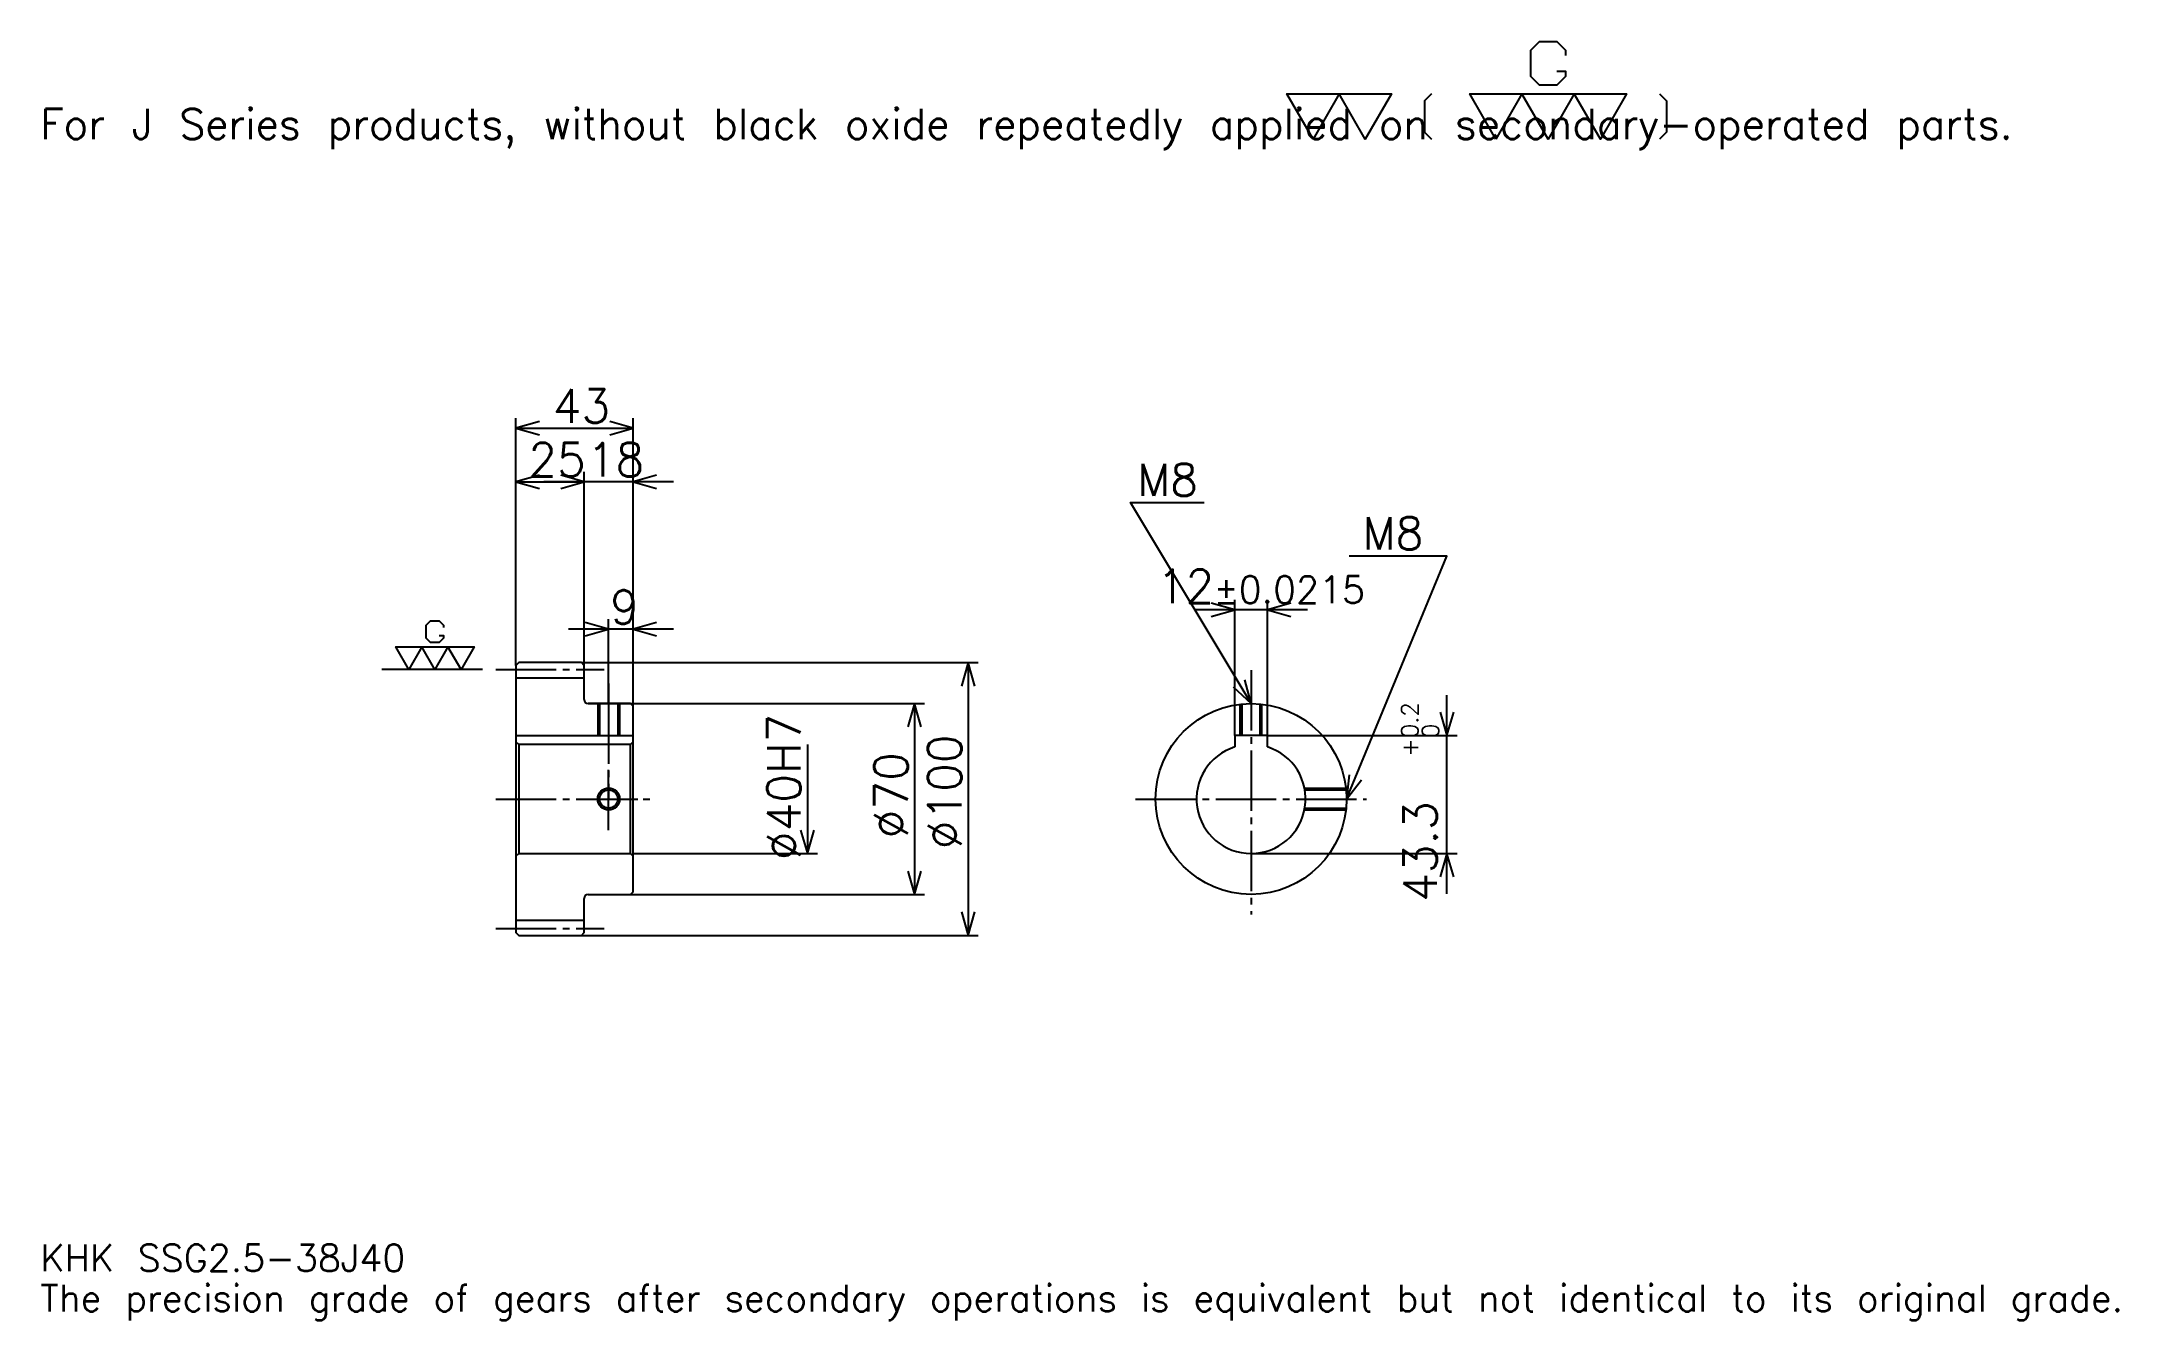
# Model space of a CAD drawing. Extents: x 25 to 787, y 9 to 478.
import ezdxf

# ---------------------------------------------------------------- set-up
doc = ezdxf.new("R2010")
doc.units = 0
doc.linetypes.add('DASHDOT', pattern=[29.478262, 22.108696, -2.456522, 2.456522, -2.456522])
doc.layers.get('0').update_dxf_attribs({"linetype": 'CONTINUOUS'})
doc.layers.add('DASHDOT', color=6, linetype='DASHDOT')
doc.styles.add('KANJI', font='TXT', dxfattribs={"bigfont": 'BIGFONT'})

msp = doc.modelspace()

# ---------------------------------------------------------------- linework, layer by layer
at = {"color": 5}
for p, q in [((198.978271, 250.206512), (198.978271, 339.869568)), ((198.978271, 336.184784), (241.978271, 336.184784)), ((241.978271, 250.206512), (241.978271, 339.869568)), ((223.978271, 250.206512), (223.978271, 320.217377)), ((198.978271, 316.532593), (223.978271, 316.532593)), ((256.717407, 316.532593), (209.239136, 316.532593)), ((489.326111, 269.597809), (447.847839, 269.597809)), ((462.586975, 223.506516), (462.586975, 273.282593)), ((474.586975, 223.506516), (474.586975, 273.282593)), ((256.717407, 262.489136), (218.239136, 262.489136)), ((232.978271, 250.206512), (232.978271, 266.173889)), ((198.978271, 249.206512), (198.978271, 250.206512)), ((222.978271, 250.206512), (241.978271, 250.206512)), ((223.978271, 249.206512), (223.978271, 250.206512)), ((232.978271, 235.206512), (232.978271, 250.206512)), ((232.978271, 235.206512), (232.978271, 250.206512)), ((241.978271, 250.206512), (368.489136, 250.206512)), ((241.978271, 234.206512), (241.978271, 250.206512)), ((364.804352, 250.206512), (364.804352, 150.206512)), ((540.434814, 165.467377), (540.434814, 238.245636)), ((225.478271, 235.206512), (241.978271, 235.206512)), ((241.978271, 235.206512), (348.836975, 235.206512)), ((345.152191, 235.206512), (345.152191, 165.206512)), ((474.586975, 223.506516), (544.119629, 223.506516)), ((305.847839, 220.206512), (305.847839, 180.206512)), ((241.978271, 180.206512), (309.532623, 180.206512)), ((468.586975, 180.206512), (544.119629, 180.206512)), ((225.478271, 165.206512), (241.978271, 165.206512)), ((241.978271, 165.206512), (348.836975, 165.206512)), ((222.978271, 150.206512), (241.978271, 150.206512)), ((241.978271, 150.206512), (368.489136, 150.206512))]:
    msp.add_line(p, q, dxfattribs=at)
at = {"color": 7}
msp.add_line((186.695663, 247.706512), (149.847839, 247.706512), dxfattribs=at)
at = {"color": 4}
for p, q in [((198.978271, 244.581512), (223.978271, 244.581512)), ((198.978271, 223.506516), (241.978271, 223.506516)), ((240.978271, 220.206512), (241.978271, 221.206512)), ((199.978271, 220.206512), (199.978271, 180.206512)), ((240.978271, 180.206512), (241.978271, 179.206512)), ((198.978271, 155.831512), (223.978271, 155.831512))]:
    msp.add_line(p, q, dxfattribs=at)
at = {"color": 7}
for points in [[(580.721741, 467.083038), (583.915222, 467.083038), (583.915222, 465.166962), (580.721741, 461.97348), (574.334778, 461.97348), (571.141296, 465.166962), (571.141296, 474.747406), (574.334778, 477.940887), (580.721741, 477.940887), (583.915222, 474.747406), (583.915222, 472.831299)], [(491.304352, 442.17392), (481.723907, 458.779999), (520.045654, 458.779999), (510.46521, 442.17392), (500.884796, 458.779999), (491.304352, 442.17392)], [(534.735657, 458.779999), (532.180847, 456.22522), (532.180847, 444.728699), (534.735657, 442.17392)], [(558.367371, 442.17392), (548.786987, 458.779999), (606.269592, 458.779999), (596.689148, 442.17392), (587.108704, 458.779999), (577.528259, 442.17392), (567.947815, 458.779999), (558.367371, 442.17392)], [(618.404785, 458.779999), (620.959595, 456.22522), (620.959595, 444.728699), (618.404785, 442.17392)], [(170.851105, 260.161072), (172.447845, 260.161072), (172.447845, 259.203033), (170.851105, 257.606293), (167.657623, 257.606293), (166.060883, 259.203033), (166.060883, 263.993256), (167.657623, 265.589996), (170.851105, 265.589996), (172.447845, 263.993256), (172.447845, 263.035217)], [(159.67392, 247.706512), (154.883698, 256.009552), (183.625015, 256.009552), (178.834793, 247.706512), (174.044571, 256.009552), (169.254364, 247.706512), (164.464142, 256.009552), (159.67392, 247.706512)]]:
    msp.add_lwpolyline(points, dxfattribs=at)
at = {"color": 5}
for points in [[(207.576096, 338.641296), (198.978271, 336.184784), (207.576096, 333.728271)], [(233.380447, 333.728271), (241.978271, 336.184784), (233.380447, 338.641296)], [(207.576096, 318.989136), (198.978271, 316.532593), (207.576096, 314.07608)], [(215.380447, 314.07608), (223.978271, 316.532593), (215.380447, 318.989136)], [(215.380447, 314.07608), (223.978271, 316.532593), (215.380447, 318.989136)], [(250.576096, 318.989136), (241.978271, 316.532593), (250.576096, 314.07608)], [(468.586975, 235.206512), (424.369568, 308.902161), (451.391296, 308.902161)], [(503.586975, 200.206512), (540.434814, 289.25), (504.56955, 289.25)], [(453.989136, 267.141296), (462.586975, 269.597809), (453.989136, 272.054321)], [(483.184814, 272.054321), (474.586975, 269.597809), (483.184814, 267.141296)], [(224.380447, 260.032593), (232.978271, 262.489136), (224.380447, 264.945648)], [(250.576096, 264.945648), (241.978271, 262.489136), (250.576096, 260.032593)], [(367.260864, 241.608688), (364.804352, 250.206512), (362.347839, 241.608688)], [(462.056976, 241.315216), (468.586975, 235.206512), (466.269867, 243.842957)], [(347.608704, 226.608688), (345.152191, 235.206512), (342.695679, 226.608688)], [(537.978271, 232.10434), (540.434814, 223.506516), (542.891357, 232.10434)], [(504.604706, 209.090286), (503.586975, 200.206512), (509.144379, 207.21167)], [(303.391327, 188.804337), (305.847839, 180.206512), (308.304352, 188.804337)], [(542.891357, 171.608688), (540.434814, 180.206512), (537.978271, 171.608688)], [(342.695679, 173.804337), (345.152191, 165.206512), (347.608704, 173.804337)], [(362.347839, 158.804337), (364.804352, 150.206512), (367.260864, 158.804337)]]:
    msp.add_lwpolyline(points, dxfattribs=at)
at = {"color": 4}
for points in [[(223.978271, 236.706512), (223.978271, 249.206512), (222.978271, 250.206512), (199.978271, 250.206512), (198.978271, 249.206512), (198.978271, 179.206512)], [(225.478271, 165.206512), (240.978271, 165.206512), (241.978271, 166.206512), (241.978271, 234.206512), (240.978271, 235.206512), (225.478271, 235.206512)], [(228.978271, 235.206512), (228.978271, 223.506516)], [(229.653275, 235.206512), (229.653275, 223.506516)], [(236.303268, 235.206512), (236.303268, 223.506516)], [(236.978271, 235.206512), (236.978271, 223.506516)], [(464.586975, 223.506516), (464.586975, 234.977188)], [(465.261963, 223.506516), (465.261963, 235.048218)], [(471.911987, 223.506516), (471.911987, 235.048218)], [(472.586975, 223.506516), (472.586975, 234.977188)], [(198.978271, 179.206512), (199.978271, 180.206512), (240.978271, 180.206512), (240.978271, 220.206512), (199.978271, 220.206512), (198.978271, 221.206512)], [(474.586975, 219.285294), (474.586975, 223.506516), (462.586975, 223.506516), (462.586975, 219.285294)], [(488.182892, 204.206512), (503.357666, 204.206512)], [(488.308655, 203.531509), (503.42868, 203.531509)], [(488.182892, 196.206512), (503.357666, 196.206512)], [(488.308655, 196.881516), (503.42868, 196.881516)], [(198.978271, 179.206512), (198.978271, 151.206512), (199.978271, 150.206512), (222.978271, 150.206512), (223.978271, 151.206512), (223.978271, 163.706512)]]:
    msp.add_lwpolyline(points, dxfattribs=at)
for centre, radius in [((468.586975, 200.206512), 35), ((232.978271, 200.206512), 3.325)]:
    msp.add_circle(centre, radius, dxfattribs=at)
at = {"color": 7}
msp.add_circle((232.978271, 200.206512), 4, dxfattribs=at)
at = {"color": 4}
for centre, radius, start, end in [((225.478271, 236.706512), 1.5, 180, 270), ((468.586975, 200.206512), 20, 107.457602748, 72.542397252), ((225.478271, 163.706512), 1.5, 90, 180)]:
    msp.add_arc(centre, radius, start, end, dxfattribs=at)
at = {"layer": 'DASHDOT', "color": 7}
for p, q in [((191.608704, 247.706512), (231.347839, 247.706512)), ((468.586975, 247.48912), (468.586975, 157.836945)), ((232.978271, 235.206512), (232.978271, 200.206512)), ((191.608704, 200.206512), (249.347839, 200.206512)), ((426.217407, 200.206512), (510.956543, 200.206512)), ((191.608704, 152.706512), (231.347839, 152.706512))]:
    msp.add_line(p, q, dxfattribs=at)
for points in [[(232.978271, 242.57608), (232.978271, 216.136948)], [(232.978271, 188.836945), (232.978271, 211.57608)], [(221.608704, 200.206512), (244.347839, 200.206512)]]:
    msp.add_lwpolyline(points, dxfattribs=at)

# ---------------------------------------------------------------- texts
at = {"color": 7, "style": 'KANJI'}
for s, height, p in [('For J Series products, without black oxide repeatedly applied on secondary-operated parts.', 11.054348, (24.565218, 442.17392)), ('43', 12.282609, (212.494568, 338.149994)), ('25', 12.282609, (203.494583, 318.497803)), ('18', 12.282609, (224.994568, 318.497803)), ('M8', 11.791305, (426.826111, 311.358704)), ('M8', 11.791305, (509.482605, 291.706512)), ('12', 12.282609, (434.021301, 272.054321)), ('%%p0.0215', 9.826087, (454.777405, 272.054321)), ('9', 12.282609, (233.48642, 264.454346)), ('KHK SSG2.5-38J40', 9.826087, (24.565218, 27.02174)), ('The precision grade of gears after secondary operations is equivalent but not identical to its original grade.', 9.826087, (24.565218, 12.282609))]:
    msp.add_text(s, height=height, dxfattribs=at).set_placement(p)
for s, height, p in [('%%c40H7', 12.282609, (303.391327, 177.790756)), ('0.2', 6.141304, (529.871765, 222.546646)), ('%%c100', 12.282609, (362.347839, 181.782593)), ('+', 6.141304, (529.871765, 215.668381)), ('0', 6.141304, (537.487, 222.546646)), ('%%c70', 12.282609, (342.695679, 185.774445)), ('43.3', 12.282609, (536.75, 162.504395))]:
    msp.add_text(s, height=height, rotation=90, dxfattribs=at).set_placement(p)

doc.saveas('drawing.dxf')
